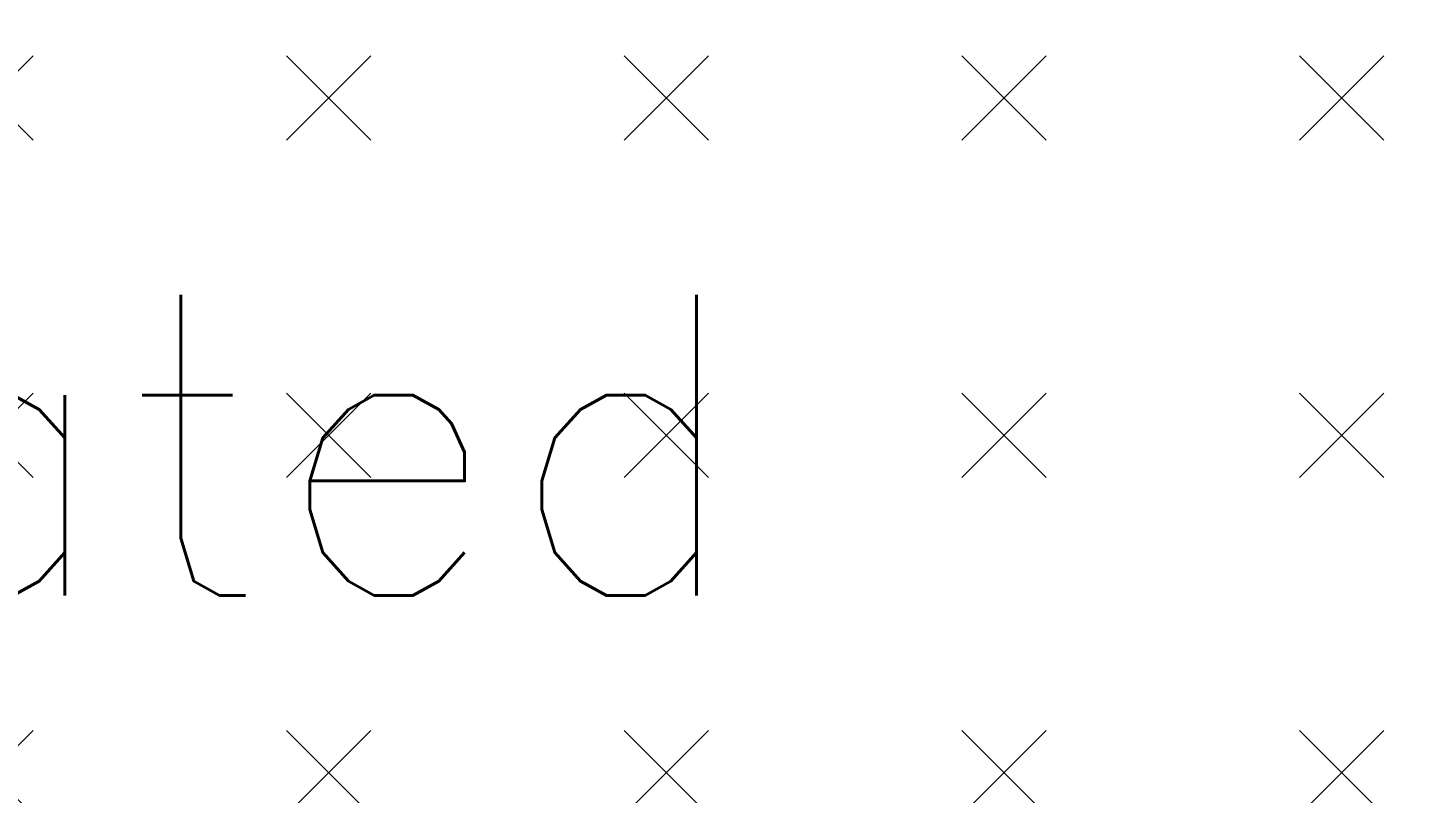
# Model space of a CAD drawing. Header units: millimetres. Extents: x 6676 to 14342, y 3639 to 5293.
# Drawn here: x 7248.31 to 7266.65, y 4887.88 to 4898.07 of the extents above; entities that cross this region are included whole.
import ezdxf

# ---------------------------------------------------------------- set-up
doc = ezdxf.new("R2010")
doc.units = ezdxf.units.MM
doc.layers.add('1 - bed panels', color=170, linetype='Continuous', lineweight=9)
doc.layers.add('A-dim-work', color=8, linetype='Continuous')
doc.styles.add('ENGLISH', font='romans.shx', dxfattribs={"height": 2})

# ---------------------------------------------------------------- blocks, each defined once
blk = doc.blocks.new('nhyv')
at = {"layer": '1 - bed panels', "true_color": 0xc2c2c2}
h = blk.add_hatch(dxfattribs=at)
h.set_pattern_fill('CROSS', color=9, scale=0.5, angle=135)
h.set_pattern_definition([(135, (-268.083, -3.452), (-4.490128, 4e-16), [1.5875, -4.7625]), (225, (-268.083, -2.3296), (-4e-16, -4.490128), [1.5875, -4.7625])])
edge = h.paths.add_edge_path()
edge.add_line((59.654, 1298.726), (139.654, 1298.726))
edge.add_arc((139.654, 1293.726), 5, 0, 90, ccw=False)
edge.add_line((144.654, 1293.726), (144.654, 1103.726))
edge.add_arc((139.654, 1103.726), 5, -90, 0, ccw=False)
edge.add_line((139.654, 1098.726), (59.654, 1098.726))
edge.add_arc((59.654, 1103.726), 5, 180, 270, ccw=False)
edge.add_line((54.654, 1103.726), (54.654, 1293.726))
edge.add_arc((59.654, 1293.726), 5, 90, 180, ccw=False)
edge = h.paths.add_edge_path(flags=16)
edge.add_line((134.654, 1290.726), (134.654, 1261.726))
edge.add_arc((131.654, 1261.726), 3, -90, 0, ccw=False)
edge.add_line((131.654, 1258.726), (67.654, 1258.726))
edge.add_arc((67.654, 1261.726), 3, 180, 270, ccw=False)
edge.add_line((64.654, 1261.726), (64.654, 1290.726))
edge.add_arc((67.654, 1290.726), 3, 90, 180, ccw=False)
edge.add_line((67.654, 1293.726), (131.654, 1293.726))
edge.add_arc((131.654, 1290.726), 3, 0, 90, ccw=False)
at = {"layer": '1 - bed panels', "color": 9, "true_color": 0xc2c2c2}
blk.add_lwpolyline([(59.654, 1298.726), (139.654, 1298.726, -0.414214), (144.654, 1293.726), (144.654, 1103.726, -0.414214), (139.654, 1098.726), (59.654, 1098.726, -0.414214), (54.654, 1103.726), (54.654, 1293.726, -0.414214)], format="xyb", close=True, dxfattribs=at)

msp = doc.modelspace()

# ---------------------------------------------------------------- block references
at = {"xscale": -1, "rotation": 180}
msp.add_blockref('nhyv', (7124.994, 5998.204), dxfattribs=at)

# ---------------------------------------------------------------- texts
at = {"layer": 'A-dim-work', "color": 6, "lineweight": 40, "ltscale": 20, "insert": (7185.895, 4894.512), "char_height": 4, "attachment_point": 1, "style": 'ENGLISH'}
msp.add_mtext_dynamic_manual_height_columns('Wooden cabinet integrated into the wall\\PFormica F2770{\\Fromans|c204; }Sarum grey \\P{\\Fromans|c204; }', width=90.61171, gutter_width=1, heights=[0], dxfattribs=at)

doc.saveas('drawing.dxf')
